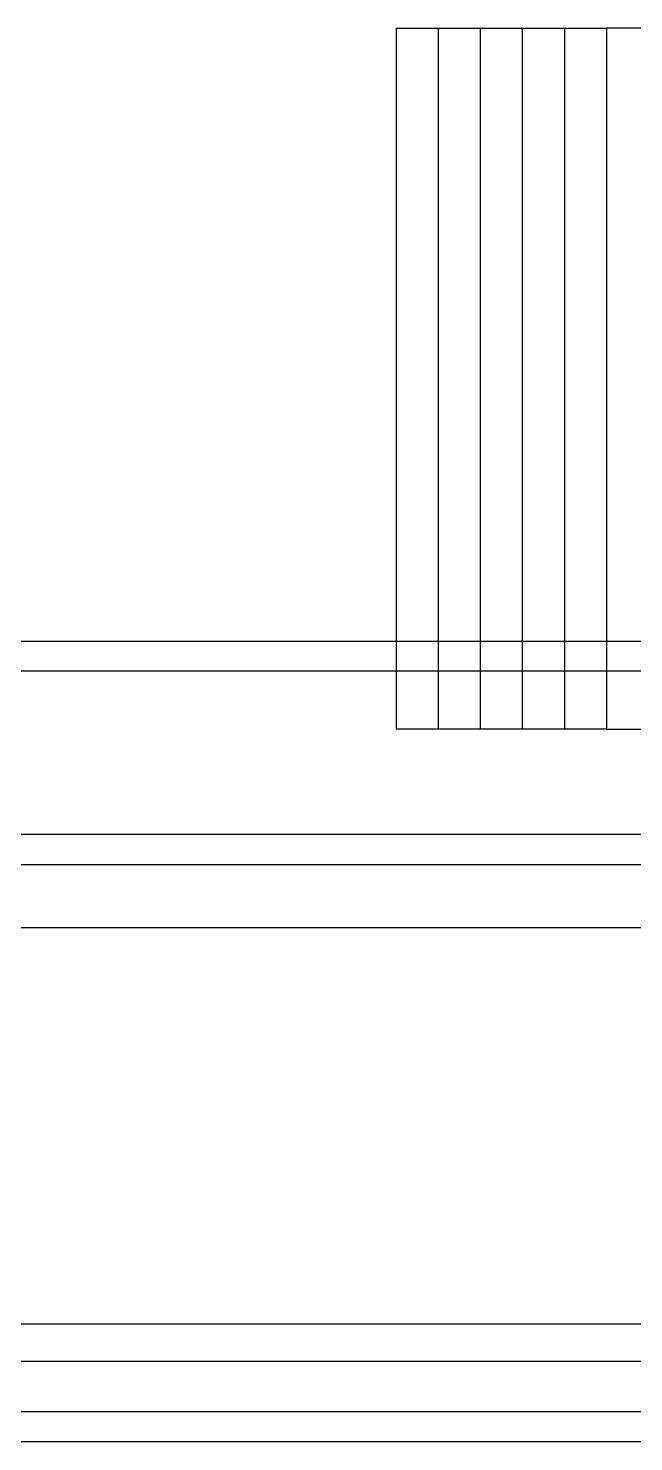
# Model space of a CAD drawing. Header units: millimetres. Extents: x 979 to 5828, y -1860 to 642.
# Drawn here: x 3815.2 to 3872.8, y -1385.3 to -1250.8 of the extents above; entities that cross this region are included whole.
import ezdxf

# ---------------------------------------------------------------- set-up
doc = ezdxf.new("R2010")
doc.units = ezdxf.units.MM

msp = doc.modelspace()

# ---------------------------------------------------------------- linework, layer by layer
at = {"color": 7}
for p, q in [((3850.224, -1250.841), (3850.224, -1317.508)), ((3850.224, -1250.841), (3854.225, -1250.841)), ((3854.225, -1250.841), (3854.225, -1317.508)), ((3854.225, -1250.841), (3858.226, -1250.841)), ((3858.226, -1250.841), (3858.226, -1317.508)), ((3858.226, -1250.841), (3862.227, -1250.841)), ((3862.227, -1250.841), (3862.227, -1317.508)), ((3862.227, -1250.841), (3866.228, -1250.841)), ((3866.228, -1250.841), (3866.228, -1317.508)), ((3866.228, -1250.841), (3870.224, -1250.841)), ((3870.224, -1250.841), (3870.224, -1317.508)), ((3923.557, -1250.841), (3870.224, -1250.841)), ((3854.225, -1317.508), (3850.224, -1317.508)), ((3858.226, -1317.508), (3854.225, -1317.508)), ((3862.227, -1317.508), (3858.226, -1317.508)), ((3866.228, -1317.508), (3862.227, -1317.508)), ((3870.224, -1317.508), (3866.228, -1317.508)), ((3870.224, -1317.508), (3923.557, -1317.508))]:
    msp.add_line(p, q, dxfattribs=at)
for p, q in [((4327.446, -1309.175), (3466.335, -1309.175)), ((3463.557, -1311.952), (4330.224, -1311.952)), ((3465.779, -1327.508), (4328.002, -1327.508)), ((3465.779, -1330.397), (4328.002, -1330.397)), ((4339.113, -1336.397), (3454.668, -1336.397)), ((3407.463, -1374.079), (4386.318, -1374.079)), ((3407.463, -1377.635), (4386.318, -1377.635)), ((3405.335, -1382.397), (4388.572, -1382.397)), ((4391.335, -1385.286), (3402.446, -1385.286))]:
    msp.add_line(p, q)

doc.saveas('drawing.dxf')
